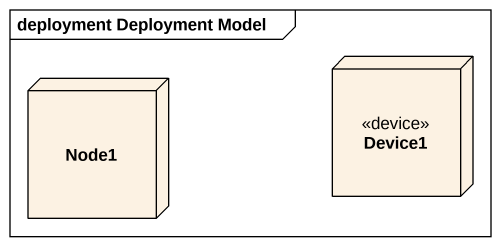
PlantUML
@startuml
mainframe deployment Deployment Model
node Node1
node Device1 <<device>>
@enduml
